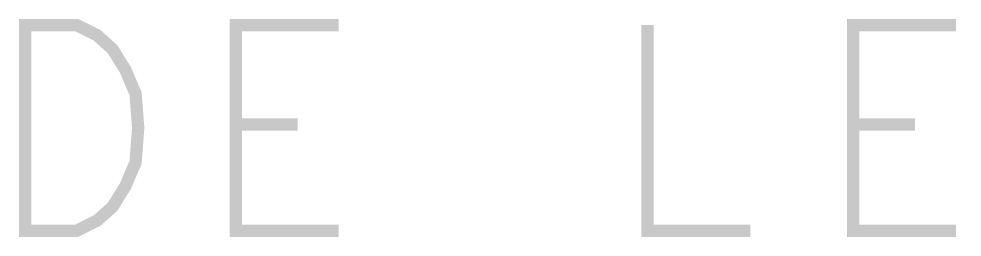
# Model space of a CAD drawing. Header units: millimetres. Extents: x 3885 to 4350, y -149 to 182.
# Drawn here: x 4138.23 to 4149.87, y 98.64 to 101.33 of the extents above; entities that cross this region are included whole.
import ezdxf

# ---------------------------------------------------------------- set-up
doc = ezdxf.new("R2010")
doc.units = ezdxf.units.MM
doc.header["$LTSCALE"] = 23.1
doc.layers.get('0').update_dxf_attribs({"linetype": 'CONTINUOUS'})

msp = doc.modelspace()

# ---------------------------------------------------------------- linework, layer by layer
at = {"const_width": 0.152}
msp.add_lwpolyline([(4138.303, 98.714), (4138.303, 101.254), (4138.938, 101.254), (4139.192, 101.127), (4139.383, 100.957), (4139.541, 100.703), (4139.668, 100.407), (4139.7, 99.984), (4139.668, 99.56), (4139.541, 99.264), (4139.383, 99.01), (4139.192, 98.841), (4138.938, 98.714)], close=True, dxfattribs=at)
for points in [[(4142.177, 98.714), (4140.907, 98.714), (4140.907, 101.254), (4142.177, 101.254)], [(4145.987, 101.254), (4145.987, 98.714), (4147.257, 98.714)], [(4149.797, 98.714), (4148.527, 98.714), (4148.527, 101.254), (4149.797, 101.254)], [(4141.669, 100.026), (4140.907, 100.026)], [(4149.289, 100.026), (4148.527, 100.026)]]:
    msp.add_lwpolyline(points, dxfattribs=at)

doc.saveas('drawing.dxf')
